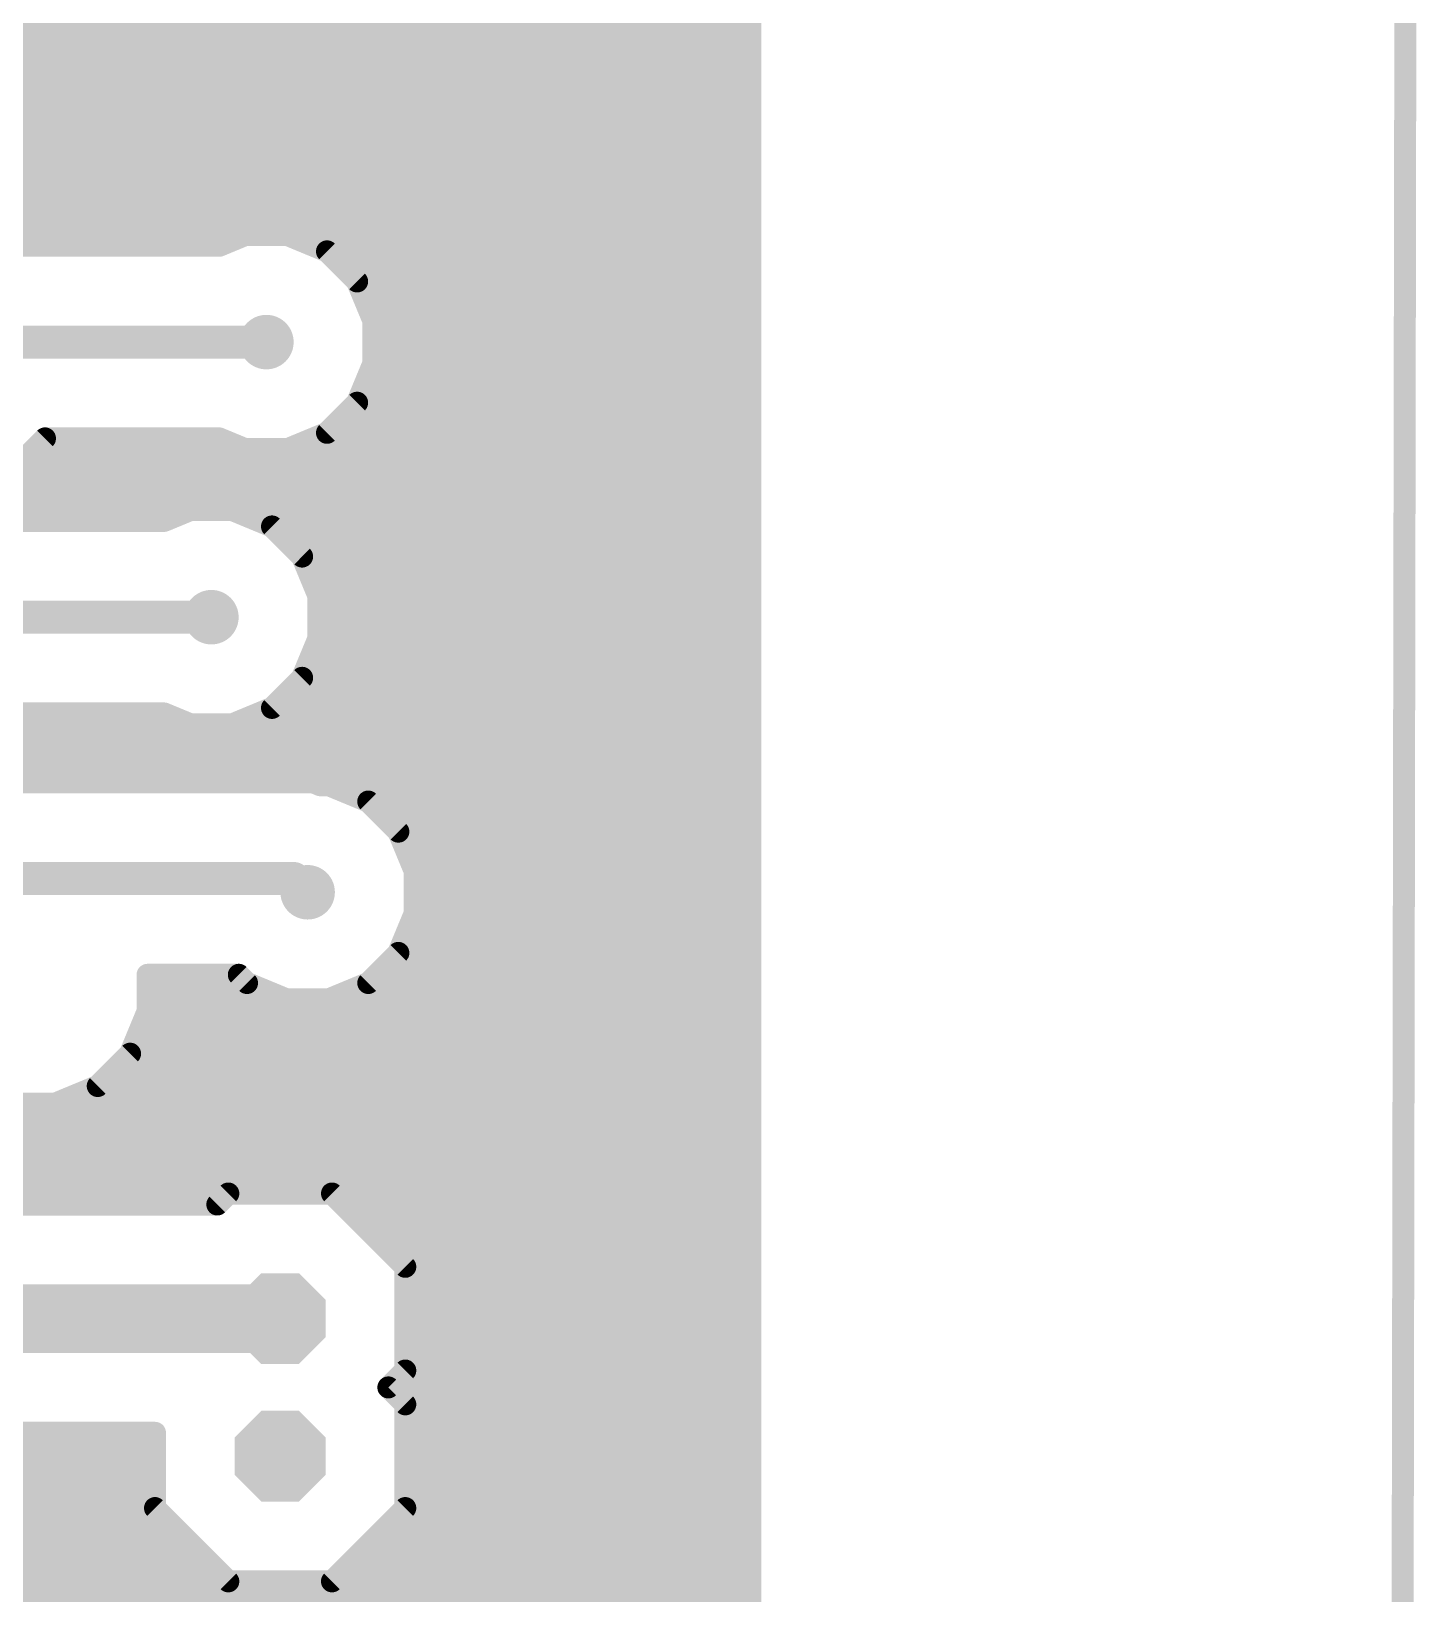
# Model space of a CAD drawing. Extents: x 0 to 141, y 0 to 150.
# Drawn here: x 115.04 to 140.67, y 94.49 to 123.34 of the extents above; entities that cross this region are included whole.
import ezdxf

# ---------------------------------------------------------------- set-up
doc = ezdxf.new("R2010")
doc.units = 0
for name, color, linetype in [('16', 175, 'CONTINUOUS'), ('17', 82, 'CONTINUOUS'), ('18', 82, 'CONTINUOUS'), ('47', 253, 'CONTINUOUS')]:
    doc.layers.add(name, color=color, linetype=linetype)

# ---------------------------------------------------------------- blocks, each defined once
blk = doc.blocks.new('OCTAGONP')
at = {"const_width": 0.5}
blk.add_lwpolyline([(-0.25, -0.1036), (-0.25, 0.1036), (-0.1036, 0.25), (0.1036, 0.25), (0.25, 0.1036), (0.25, -0.1036), (0.1036, -0.25), (-0.1036, -0.25), (-0.25, -0.1036), (-0.25, 0.1036)], dxfattribs=at)
blk = doc.blocks.new('ROUNDV')
at = {"const_width": 0.5}
blk.add_lwpolyline([(0, -0.25, 1), (0, 0.25, 1), (0, -0.25)], format="xyb", dxfattribs=at)

msp = doc.modelspace()

# ---------------------------------------------------------------- linework, layer by layer
at = {"layer": '16'}
for points, const_width in [([(128.3208, 130.7753), (128.3208, 87.8135)], 0.4064), ([(97.5612, 123.5456), (128.3208, 123.5456)], 0.4064), ([(97.5612, 123.1392), (128.3208, 123.1392)], 0.4064), ([(107.1755, 122.7328), (128.3208, 122.7328)], 0.4064), ([(107.7986, 122.3264), (128.3208, 122.3264)], 0.4064), ([(108.1444, 121.92), (128.3208, 121.92)], 0.4064), ([(108.3127, 121.5136), (128.3208, 121.5136)], 0.4064), ([(108.4024, 121.1072), (128.3208, 121.1072)], 0.4064), ([(108.4024, 120.7008), (128.3208, 120.7008)], 0.4064), ([(108.3127, 120.2944), (128.3208, 120.2944)], 0.4064), ([(108.204, 119.888), (128.3208, 119.888)], 0.4064), ([(118.9869, 119.5784), (118.5079, 119.38)], 0.4064), ([(119.7731, 119.5784), (118.9869, 119.5784)], 0.4064), ([(120.4995, 119.2775), (119.7731, 119.5784)], 0.4064), ([(108.204, 119.4816), (118.7532, 119.4816)], 0.4064), ([(118.5079, 119.38), (114.2003, 119.38)], 0.4064), ([(120.0068, 119.4816), (128.3208, 119.4816)], 0.4064), ([(121.0555, 118.7215), (120.4995, 119.2775)], 0.4064), ([(120.7018, 119.0752), (128.3208, 119.0752)], 0.4064), ([(121.3564, 117.9951), (121.0555, 118.7215)], 0.4064), ([(121.0774, 118.6688), (128.3208, 118.6688)], 0.4064), ([(121.2457, 118.2624), (128.3208, 118.2624)], 0.4064), ([(121.3564, 117.2089), (121.3564, 117.9951)], 0.4064), ([(121.3564, 117.856), (128.3208, 117.856)], 0.4064), ([(114.554, 117.602), (119.38, 117.602)], 0.6096), ([(121.3564, 117.4496), (128.3208, 117.4496)], 0.4064), ([(121.0555, 116.4825), (121.3564, 117.2089)], 0.4064), ([(121.2878, 117.0432), (128.3208, 117.0432)], 0.4064), ([(120.4995, 115.9265), (121.0555, 116.4825)], 0.4064), ([(121.1194, 116.6368), (128.3208, 116.6368)], 0.4064), ([(120.8035, 116.2304), (128.3208, 116.2304)], 0.4064), ([(113.8806, 114.4141), (115.2905, 115.824)], 0.4064), ([(115.2905, 115.824), (118.5079, 115.824)], 0.4064), ([(118.5079, 115.824), (118.9869, 115.6256)], 0.4064), ([(119.7731, 115.6256), (120.4995, 115.9265)], 0.4064), ([(120.2521, 115.824), (128.3208, 115.824)], 0.4064), ([(118.9869, 115.6256), (119.7731, 115.6256)], 0.4064), ([(114.8841, 115.4176), (128.3208, 115.4176)], 0.4064), ([(114.4777, 115.0112), (128.3208, 115.0112)], 0.4064), ([(114.0713, 114.6048), (128.3208, 114.6048)], 0.4064), ([(117.9709, 114.4984), (117.4919, 114.3)], 0.4064), ([(118.7571, 114.4984), (117.9709, 114.4984)], 0.4064), ([(119.4835, 114.1975), (118.7571, 114.4984)], 0.4064), ([(117.4919, 114.3), (114.1561, 114.3)], 0.4064), ([(119.4814, 114.1984), (128.3208, 114.1984)], 0.4064), ([(120.0395, 113.6415), (119.4835, 114.1975)], 0.4064), ([(119.889, 113.792), (128.3208, 113.792)], 0.4064), ([(120.3404, 112.9151), (120.0395, 113.6415)], 0.4064), ([(120.1455, 113.3856), (128.3208, 113.3856)], 0.4064), ([(120.3139, 112.9792), (128.3208, 112.9792)], 0.4064), ([(120.3404, 112.1289), (120.3404, 112.9151)], 0.4064), ([(113.284, 112.522), (118.364, 112.522)], 0.6096), ([(120.3404, 112.5728), (128.3208, 112.5728)], 0.4064), ([(120.0395, 111.4025), (120.3404, 112.1289)], 0.4064), ([(120.3404, 112.1664), (128.3208, 112.1664)], 0.4064), ([(120.1876, 111.76), (128.3208, 111.76)], 0.4064), ([(119.4835, 110.8465), (120.0395, 111.4025)], 0.4064), ([(119.9907, 111.3536), (128.3208, 111.3536)], 0.4064), ([(119.5843, 110.9472), (128.3208, 110.9472)], 0.4064), ([(114.1561, 110.744), (117.4919, 110.744)], 0.4064), ([(117.4919, 110.744), (117.9709, 110.5456)], 0.4064), ([(118.7571, 110.5456), (119.4835, 110.8465)], 0.4064), ([(103.6507, 110.5408), (128.3208, 110.5408)], 0.4064), ([(117.9709, 110.5456), (118.7571, 110.5456)], 0.4064), ([(104.0571, 110.1344), (128.3208, 110.1344)], 0.4064), ([(104.4635, 109.728), (128.3208, 109.728)], 0.4064), ([(120.2417, 109.474), (111.6603, 109.474)], 0.4064), ([(120.3759, 109.4184), (120.2417, 109.474)], 0.4064), ([(120.5351, 109.4184), (120.3759, 109.4184)], 0.4064), ([(121.2615, 109.1175), (120.5351, 109.4184)], 0.4064), ([(120.7688, 109.3216), (128.3208, 109.3216)], 0.4064), ([(121.8175, 108.5615), (121.2615, 109.1175)], 0.4064), ([(121.4638, 108.9152), (128.3208, 108.9152)], 0.4064), ([(122.1184, 107.8351), (121.8175, 108.5615)], 0.4064), ([(121.8394, 108.5088), (128.3208, 108.5088)], 0.4064), ([(122.0077, 108.1024), (128.3208, 108.1024)], 0.4064), ([(112.014, 107.696), (119.888, 107.696)], 0.6096), ([(119.888, 107.696), (120.142, 107.442)], 0.6096), ([(122.1184, 107.0489), (122.1184, 107.8351)], 0.4064), ([(122.1184, 107.696), (128.3208, 107.696)], 0.4064), ([(122.1184, 107.2896), (128.3208, 107.2896)], 0.4064), ([(121.8175, 106.3225), (122.1184, 107.0489)], 0.4064), ([(122.0498, 106.8832), (128.3208, 106.8832)], 0.4064), ([(121.2615, 105.7665), (121.8175, 106.3225)], 0.4064), ([(121.8814, 106.4768), (128.3208, 106.4768)], 0.4064), ([(121.5655, 106.0704), (128.3208, 106.0704)], 0.4064), ([(117.1852, 105.2417), (117.1852, 105.918)], 0.4064), ([(117.1852, 105.918), (118.871, 105.918)], 0.4064), ([(118.871, 105.918), (119.0225, 105.7665)], 0.4064), ([(119.0225, 105.7665), (119.7489, 105.4656)], 0.4064), ([(120.5351, 105.4656), (121.2615, 105.7665)], 0.4064), ([(117.1852, 105.664), (119.2699, 105.664)], 0.4064), ([(119.7489, 105.4656), (120.5351, 105.4656)], 0.4064), ([(121.0141, 105.664), (128.3208, 105.664)], 0.4064), ([(116.862, 104.4613), (117.1852, 105.2417)], 0.4064), ([(117.1852, 105.2576), (128.3208, 105.2576)], 0.4064), ([(117.0235, 104.8512), (128.3208, 104.8512)], 0.4064), ([(116.2647, 103.864), (116.862, 104.4613)], 0.4064), ([(116.8455, 104.4448), (128.3208, 104.4448)], 0.4064), ([(116.4391, 104.0384), (128.3208, 104.0384)], 0.4064), ([(115.4843, 103.5408), (116.2647, 103.864)], 0.4064), ([(114.6397, 103.5408), (115.4843, 103.5408)], 0.4064), ([(115.7045, 103.632), (128.3208, 103.632)], 0.4064), ([(108.1532, 103.2256), (128.3208, 103.2256)], 0.4064), ([(108.1532, 102.8192), (128.3208, 102.8192)], 0.4064), ([(108.1532, 102.4128), (128.3208, 102.4128)], 0.4064), ([(108.1532, 102.0064), (128.3208, 102.0064)], 0.4064), ([(118.4734, 101.6762), (112.1586, 101.6762)], 0.4064), ([(118.6766, 101.8794), (118.4734, 101.6762)], 0.4064), ([(120.5914, 101.8794), (118.6766, 101.8794)], 0.4064), ([(121.9454, 100.5254), (120.5914, 101.8794)], 0.4064), ([(120.8708, 101.6), (128.3208, 101.6)], 0.4064), ([(121.2772, 101.1936), (128.3208, 101.1936)], 0.4064), ([(121.6836, 100.7872), (128.3208, 100.7872)], 0.4064), ([(121.9454, 98.6106), (121.9454, 100.5254)], 0.4064), ([(121.9454, 100.3808), (128.3208, 100.3808)], 0.4064), ([(110.998, 99.568), (119.634, 99.568)], 1.27), ([(121.9454, 99.9744), (128.3208, 99.9744)], 0.4064), ([(121.9454, 99.568), (128.3208, 99.568)], 0.4064), ([(121.9454, 99.1616), (128.3208, 99.1616)], 0.4064), ([(121.6328, 98.298), (121.9454, 98.6106)], 0.4064), ([(121.9454, 98.7552), (128.3208, 98.7552)], 0.4064), ([(121.9454, 97.9854), (121.6328, 98.298)], 0.4064), ([(121.6836, 98.3488), (128.3208, 98.3488)], 0.4064), ([(121.9454, 96.0706), (121.9454, 97.9854)], 0.4064), ([(121.9454, 97.9424), (128.3208, 97.9424)], 0.4064), ([(113.3094, 97.4598), (117.3226, 97.4598)], 0.4064), ([(117.3226, 97.4598), (117.3226, 96.0706)], 0.4064), ([(121.9454, 97.536), (128.3208, 97.536)], 0.4064), ([(113.3094, 97.1296), (117.3226, 97.1296)], 0.4064), ([(121.9454, 97.1296), (128.3208, 97.1296)], 0.4064), ([(113.3094, 96.7232), (117.3226, 96.7232)], 0.4064), ([(121.9454, 96.7232), (128.3208, 96.7232)], 0.4064), ([(113.3094, 96.3168), (117.3226, 96.3168)], 0.4064), ([(121.9454, 96.3168), (128.3208, 96.3168)], 0.4064), ([(113.1492, 95.9104), (117.4828, 95.9104)], 0.4064), ([(117.3226, 96.0706), (118.6766, 94.7166)], 0.4064), ([(120.5914, 94.7166), (121.9454, 96.0706)], 0.4064), ([(121.7852, 95.9104), (128.3208, 95.9104)], 0.4064), ([(112.7428, 95.504), (117.8892, 95.504)], 0.4064), ([(121.3788, 95.504), (128.3208, 95.504)], 0.4064), ([(112.3364, 95.0976), (118.2956, 95.0976)], 0.4064), ([(120.9724, 95.0976), (128.3208, 95.0976)], 0.4064), ([(108.1532, 94.6912), (128.3208, 94.6912)], 0.4064), ([(118.6766, 94.7166), (120.5914, 94.7166)], 0.4064), ([(108.1532, 94.2848), (128.3208, 94.2848)], 0.4064)]:
    msp.add_lwpolyline(points, dxfattribs=dict(at, const_width=const_width))
for points, const_width in [([(128.3208, 123.0376, 1), (128.3208, 123.2408)], 0.2032), ([(128.3208, 122.6312, 1), (128.3208, 122.8344)], 0.2032), ([(128.3208, 122.2248, 1), (128.3208, 122.428)], 0.2032), ([(128.3208, 121.8184, 1), (128.3208, 122.0216)], 0.2032), ([(128.3208, 121.412, 1), (128.3208, 121.6152)], 0.2032), ([(128.3208, 121.0056, 1), (128.3208, 121.2088)], 0.2032), ([(128.3208, 120.5992, 1), (128.3208, 120.8024)], 0.2032), ([(128.3208, 120.1928, 1), (128.3208, 120.396)], 0.2032), ([(128.3208, 119.7864, 1), (128.3208, 119.9896)], 0.2032), ([(118.9869, 119.68, 1), (118.9869, 119.4768)], 0.2032), ([(119.0257, 119.4845, 1), (118.948, 119.6723)], 0.2032), ([(119.812, 119.6723, 1), (119.7343, 119.4845)], 0.2032), ([(119.7731, 119.4768, 1), (119.7731, 119.68)], 0.2032), ([(118.469, 119.4739, 1), (118.5468, 119.2861)], 0.2032), ([(118.5079, 119.2784, 1), (118.5079, 119.4816)], 0.2032), ([(118.7532, 119.38, 1), (118.7532, 119.5832)], 0.2032), ([(120.0068, 119.5832, 1), (120.0068, 119.38)], 0.2032), ([(120.5714, 119.3494, 1), (120.4277, 119.2057)], 0.2032), ([(120.4607, 119.1836, 1), (120.5384, 119.3714)], 0.2032), ([(128.3208, 119.38, 1), (128.3208, 119.5832)], 0.2032), ([(120.7018, 119.1768, 1), (120.7018, 118.9736)], 0.2032), ([(128.3208, 118.9736, 1), (128.3208, 119.1768)], 0.2032), ([(121.1494, 118.7604, 1), (120.9616, 118.6827)], 0.2032), ([(120.9837, 118.6497, 1), (121.1274, 118.7934)], 0.2032), ([(121.0774, 118.7704, 1), (121.0774, 118.5672)], 0.2032), ([(128.3208, 118.5672, 1), (128.3208, 118.7704)], 0.2032), ([(121.2457, 118.364, 1), (121.2457, 118.1608)], 0.2032), ([(128.3208, 118.1608, 1), (128.3208, 118.364)], 0.2032), ([(121.458, 117.9951, 1), (121.2548, 117.9951)], 0.2032), ([(121.3564, 117.9576, 1), (121.3564, 117.7544)], 0.2032), ([(121.2625, 117.9563, 1), (121.4503, 118.034)], 0.2032), ([(128.3208, 117.7544, 1), (128.3208, 117.9576)], 0.2032), ([(119.38, 117.4496, 1), (119.38, 117.7544)], 0.3048), ([(121.3564, 117.5512, 1), (121.3564, 117.348)], 0.2032), ([(128.3208, 117.348, 1), (128.3208, 117.5512)], 0.2032), ([(121.2878, 117.1448, 1), (121.2878, 116.9416)], 0.2032), ([(121.2548, 117.2089, 1), (121.458, 117.2089)], 0.2032), ([(121.4503, 117.17, 1), (121.2625, 117.2477)], 0.2032), ([(128.3208, 116.9416, 1), (128.3208, 117.1448)], 0.2032), ([(120.9616, 116.5213, 1), (121.1494, 116.4436)], 0.2032), ([(121.1274, 116.4106, 1), (120.9837, 116.5543)], 0.2032), ([(121.1194, 116.7384, 1), (121.1194, 116.5352)], 0.2032), ([(128.3208, 116.5352, 1), (128.3208, 116.7384)], 0.2032), ([(120.8035, 116.332, 1), (120.8035, 116.1288)], 0.2032), ([(128.3208, 116.1288, 1), (128.3208, 116.332)], 0.2032), ([(115.2905, 115.9256, 1), (115.2905, 115.7224)], 0.2032), ([(115.3623, 115.7522, 1), (115.2186, 115.8958)], 0.2032), ([(118.5468, 115.9179, 1), (118.469, 115.7301)], 0.2032), ([(118.5079, 115.7224, 1), (118.5079, 115.9256)], 0.2032), ([(120.2521, 115.9256, 1), (120.2521, 115.7224)], 0.2032), ([(120.4277, 115.9983, 1), (120.5714, 115.8546)], 0.2032), ([(120.5384, 115.8326, 1), (120.4607, 116.0204)], 0.2032), ([(128.3208, 115.7224, 1), (128.3208, 115.9256)], 0.2032), ([(118.9869, 115.7272, 1), (118.9869, 115.524)], 0.2032), ([(118.948, 115.5317, 1), (119.0257, 115.7195)], 0.2032), ([(119.7343, 115.7195, 1), (119.812, 115.5317)], 0.2032), ([(119.7731, 115.524, 1), (119.7731, 115.7272)], 0.2032), ([(128.3208, 115.316, 1), (128.3208, 115.5192)], 0.2032), ([(128.3208, 114.9096, 1), (128.3208, 115.1128)], 0.2032), ([(117.9709, 114.6, 1), (117.9709, 114.3968)], 0.2032), ([(118.0097, 114.4045, 1), (117.932, 114.5923)], 0.2032), ([(118.796, 114.5923, 1), (118.7183, 114.4045)], 0.2032), ([(118.7571, 114.3968, 1), (118.7571, 114.6)], 0.2032), ([(128.3208, 114.5032, 1), (128.3208, 114.7064)], 0.2032), ([(117.453, 114.3939, 1), (117.5308, 114.2061)], 0.2032), ([(117.4919, 114.1984, 1), (117.4919, 114.4016)], 0.2032), ([(119.4814, 114.3, 1), (119.4814, 114.0968)], 0.2032), ([(119.5554, 114.2694, 1), (119.4117, 114.1257)], 0.2032), ([(119.4447, 114.1036, 1), (119.5224, 114.2914)], 0.2032), ([(128.3208, 114.0968, 1), (128.3208, 114.3)], 0.2032), ([(119.889, 113.8936, 1), (119.889, 113.6904)], 0.2032), ([(128.3208, 113.6904, 1), (128.3208, 113.8936)], 0.2032), ([(120.1334, 113.6804, 1), (119.9456, 113.6027)], 0.2032), ([(119.9677, 113.5697, 1), (120.1114, 113.7134)], 0.2032), ([(120.1455, 113.4872, 1), (120.1455, 113.284)], 0.2032), ([(128.3208, 113.284, 1), (128.3208, 113.4872)], 0.2032), ([(120.3139, 113.0808, 1), (120.3139, 112.8776)], 0.2032), ([(120.442, 112.9151, 1), (120.2388, 112.9151)], 0.2032), ([(128.3208, 112.8776, 1), (128.3208, 113.0808)], 0.2032), ([(118.364, 112.3696, 1), (118.364, 112.6744)], 0.3048), ([(120.2465, 112.8763, 1), (120.4343, 112.954)], 0.2032), ([(120.3404, 112.6744, 1), (120.3404, 112.4712)], 0.2032), ([(128.3208, 112.4712, 1), (128.3208, 112.6744)], 0.2032), ([(120.3404, 112.268, 1), (120.3404, 112.0648)], 0.2032), ([(120.4343, 112.09, 1), (120.2465, 112.1677)], 0.2032), ([(128.3208, 112.0648, 1), (128.3208, 112.268)], 0.2032), ([(120.1876, 111.8616, 1), (120.1876, 111.6584)], 0.2032), ([(120.2388, 112.1289, 1), (120.442, 112.1289)], 0.2032), ([(128.3208, 111.6584, 1), (128.3208, 111.8616)], 0.2032), ([(119.9907, 111.4552, 1), (119.9907, 111.252)], 0.2032), ([(119.9456, 111.4413, 1), (120.1334, 111.3636)], 0.2032), ([(120.1114, 111.3306, 1), (119.9677, 111.4743)], 0.2032), ([(128.3208, 111.252, 1), (128.3208, 111.4552)], 0.2032), ([(119.5843, 111.0488, 1), (119.5843, 110.8456)], 0.2032), ([(128.3208, 110.8456, 1), (128.3208, 111.0488)], 0.2032), ([(117.5308, 110.8379, 1), (117.453, 110.6501)], 0.2032), ([(117.4919, 110.6424, 1), (117.4919, 110.8456)], 0.2032), ([(119.4117, 110.9183, 1), (119.5554, 110.7746)], 0.2032), ([(119.5224, 110.7526, 1), (119.4447, 110.9404)], 0.2032), ([(117.9709, 110.6472, 1), (117.9709, 110.444)], 0.2032), ([(117.932, 110.4517, 1), (118.0097, 110.6395)], 0.2032), ([(118.7183, 110.6395, 1), (118.796, 110.4517)], 0.2032), ([(118.7571, 110.444, 1), (118.7571, 110.6472)], 0.2032), ([(128.3208, 110.4392, 1), (128.3208, 110.6424)], 0.2032), ([(128.3208, 110.0328, 1), (128.3208, 110.236)], 0.2032), ([(120.2805, 109.5679, 1), (120.2028, 109.3801)], 0.2032), ([(120.2417, 109.3724, 1), (120.2417, 109.5756)], 0.2032), ([(128.3208, 109.6264, 1), (128.3208, 109.8296)], 0.2032), ([(120.3759, 109.52, 1), (120.3759, 109.3168)], 0.2032), ([(120.337, 109.3245, 1), (120.4148, 109.5123)], 0.2032), ([(120.574, 109.5123, 1), (120.4963, 109.3245)], 0.2032), ([(120.5351, 109.3168, 1), (120.5351, 109.52)], 0.2032), ([(120.7688, 109.4232, 1), (120.7688, 109.22)], 0.2032), ([(128.3208, 109.22, 1), (128.3208, 109.4232)], 0.2032), ([(121.3334, 109.1894, 1), (121.1897, 109.0457)], 0.2032), ([(121.2227, 109.0236, 1), (121.3004, 109.2114)], 0.2032), ([(121.4638, 109.0168, 1), (121.4638, 108.8136)], 0.2032), ([(128.3208, 108.8136, 1), (128.3208, 109.0168)], 0.2032), ([(121.9114, 108.6004, 1), (121.7236, 108.5227)], 0.2032), ([(121.8394, 108.6104, 1), (121.8394, 108.4072)], 0.2032), ([(121.7457, 108.4897, 1), (121.8894, 108.6334)], 0.2032), ([(128.3208, 108.4072, 1), (128.3208, 108.6104)], 0.2032), ([(122.0077, 108.204, 1), (122.0077, 108.0008)], 0.2032), ([(128.3208, 108.0008, 1), (128.3208, 108.204)], 0.2032), ([(119.9958, 107.8038, 1), (119.7802, 107.5882)], 0.3048), ([(119.888, 107.5436, 1), (119.888, 107.8484)], 0.3048), ([(122.22, 107.8351, 1), (122.0168, 107.8351)], 0.2032), ([(122.0245, 107.7963, 1), (122.2123, 107.874)], 0.2032), ([(120.0342, 107.3342, 1), (120.2498, 107.5498)], 0.3048), ([(122.1184, 107.7976, 1), (122.1184, 107.5944)], 0.2032), ([(128.3208, 107.5944, 1), (128.3208, 107.7976)], 0.2032), ([(122.1184, 107.3912, 1), (122.1184, 107.188)], 0.2032), ([(128.3208, 107.188, 1), (128.3208, 107.3912)], 0.2032), ([(122.0498, 106.9848, 1), (122.0498, 106.7816)], 0.2032), ([(122.0168, 107.0489, 1), (122.22, 107.0489)], 0.2032), ([(122.2123, 107.01, 1), (122.0245, 107.0877)], 0.2032), ([(128.3208, 106.7816, 1), (128.3208, 106.9848)], 0.2032), ([(121.8894, 106.2506, 1), (121.7457, 106.3943)], 0.2032), ([(121.8814, 106.5784, 1), (121.8814, 106.3752)], 0.2032), ([(128.3208, 106.3752, 1), (128.3208, 106.5784)], 0.2032), ([(121.5655, 106.172, 1), (121.5655, 105.9688)], 0.2032), ([(121.7236, 106.3613, 1), (121.9114, 106.2836)], 0.2032), ([(128.3208, 105.9688, 1), (128.3208, 106.172)], 0.2032), ([(117.2868, 105.918, 1), (117.0836, 105.918)], 0.2032), ([(117.1852, 106.0196, 1), (117.1852, 105.8164)], 0.2032), ([(118.9428, 105.9898, 1), (118.7991, 105.8462)], 0.2032), ([(118.871, 105.8164, 1), (118.871, 106.0196)], 0.2032), ([(119.0613, 105.8604, 1), (118.9836, 105.6726)], 0.2032), ([(118.9506, 105.6946, 1), (119.0943, 105.8383)], 0.2032), ([(121.1897, 105.8383, 1), (121.3334, 105.6946)], 0.2032), ([(121.3004, 105.6726, 1), (121.2227, 105.8604)], 0.2032), ([(117.1852, 105.7656, 1), (117.1852, 105.5624)], 0.2032), ([(119.2699, 105.5624, 1), (119.2699, 105.7656)], 0.2032), ([(119.7489, 105.5672, 1), (119.7489, 105.364)], 0.2032), ([(119.71, 105.3717, 1), (119.7877, 105.5595)], 0.2032), ([(120.4963, 105.5595, 1), (120.574, 105.3717)], 0.2032), ([(120.5351, 105.364, 1), (120.5351, 105.5672)], 0.2032), ([(121.0141, 105.7656, 1), (121.0141, 105.5624)], 0.2032), ([(128.3208, 105.5624, 1), (128.3208, 105.7656)], 0.2032), ([(117.1852, 105.3592, 1), (117.1852, 105.156)], 0.2032), ([(117.0836, 105.2417, 1), (117.2868, 105.2417)], 0.2032), ([(117.2791, 105.2028, 1), (117.0913, 105.2805)], 0.2032), ([(128.3208, 105.156, 1), (128.3208, 105.3592)], 0.2032), ([(117.0235, 104.9528, 1), (117.0235, 104.7496)], 0.2032), ([(128.3208, 104.7496, 1), (128.3208, 104.9528)], 0.2032), ([(116.8455, 104.5464, 1), (116.8455, 104.3432)], 0.2032), ([(116.7681, 104.5002, 1), (116.9558, 104.4224)], 0.2032), ([(116.9338, 104.3895, 1), (116.7901, 104.5331)], 0.2032), ([(128.3208, 104.3432, 1), (128.3208, 104.5464)], 0.2032), ([(116.4391, 104.14, 1), (116.4391, 103.9368)], 0.2032), ([(128.3208, 103.9368, 1), (128.3208, 104.14)], 0.2032), ([(116.1929, 103.9359, 1), (116.3365, 103.7922)], 0.2032), ([(116.3036, 103.7702, 1), (116.2258, 103.9579)], 0.2032), ([(115.4455, 103.6347, 1), (115.5232, 103.4469)], 0.2032), ([(115.4843, 103.4392, 1), (115.4843, 103.6424)], 0.2032), ([(115.7045, 103.7336, 1), (115.7045, 103.5304)], 0.2032), ([(128.3208, 103.5304, 1), (128.3208, 103.7336)], 0.2032), ([(128.3208, 103.124, 1), (128.3208, 103.3272)], 0.2032), ([(128.3208, 102.7176, 1), (128.3208, 102.9208)], 0.2032), ([(128.3208, 102.3112, 1), (128.3208, 102.5144)], 0.2032), ([(128.3208, 101.9048, 1), (128.3208, 102.108)], 0.2032), ([(118.4734, 101.5746, 1), (118.4734, 101.7778)], 0.2032), ([(118.6766, 101.981, 1), (118.6766, 101.7778)], 0.2032), ([(118.7484, 101.8076, 1), (118.6047, 101.9512)], 0.2032), ([(120.6633, 101.9512, 1), (120.5196, 101.8076)], 0.2032), ([(120.5914, 101.7778, 1), (120.5914, 101.981)], 0.2032), ([(118.4015, 101.748, 1), (118.5452, 101.6044)], 0.2032), ([(120.8708, 101.7016, 1), (120.8708, 101.4984)], 0.2032), ([(128.3208, 101.4984, 1), (128.3208, 101.7016)], 0.2032), ([(121.2772, 101.2952, 1), (121.2772, 101.092)], 0.2032), ([(128.3208, 101.092, 1), (128.3208, 101.2952)], 0.2032), ([(121.6836, 100.8888, 1), (121.6836, 100.6856)], 0.2032), ([(128.3208, 100.6856, 1), (128.3208, 100.8888)], 0.2032), ([(122.047, 100.5254, 1), (121.8438, 100.5254)], 0.2032), ([(121.9454, 100.4824, 1), (121.9454, 100.2792)], 0.2032), ([(121.8736, 100.4536, 1), (122.0172, 100.5973)], 0.2032), ([(128.3208, 100.2792, 1), (128.3208, 100.4824)], 0.2032), ([(119.634, 99.2505, 1), (119.634, 99.8855)], 0.635), ([(121.9454, 100.076, 1), (121.9454, 99.8728)], 0.2032), ([(128.3208, 99.8728, 1), (128.3208, 100.076)], 0.2032), ([(121.9454, 99.6696, 1), (121.9454, 99.4664)], 0.2032), ([(128.3208, 99.4664, 1), (128.3208, 99.6696)], 0.2032), ([(121.9454, 99.2632, 1), (121.9454, 99.06)], 0.2032), ([(128.3208, 99.06, 1), (128.3208, 99.2632)], 0.2032), ([(121.9454, 98.8568, 1), (121.9454, 98.6536)], 0.2032), ([(121.8438, 98.6106, 1), (122.047, 98.6106)], 0.2032), ([(122.0172, 98.5387, 1), (121.8736, 98.6824)], 0.2032), ([(128.3208, 98.6536, 1), (128.3208, 98.8568)], 0.2032), ([(121.7046, 98.3698, 1), (121.561, 98.2262)], 0.2032), ([(121.561, 98.3698, 1), (121.7046, 98.2262)], 0.2032), ([(121.6836, 98.4504, 1), (121.6836, 98.2472)], 0.2032), ([(128.3208, 98.2472, 1), (128.3208, 98.4504)], 0.2032), ([(122.047, 97.9854, 1), (121.8438, 97.9854)], 0.2032), ([(121.9454, 98.044, 1), (121.9454, 97.8408)], 0.2032), ([(121.8736, 97.9136, 1), (122.0172, 98.0573)], 0.2032), ([(128.3208, 97.8408, 1), (128.3208, 98.044)], 0.2032), ([(117.4242, 97.4598, 1), (117.221, 97.4598)], 0.2032), ([(117.3226, 97.3582, 1), (117.3226, 97.5614)], 0.2032), ([(121.9454, 97.6376, 1), (121.9454, 97.4344)], 0.2032), ([(128.3208, 97.4344, 1), (128.3208, 97.6376)], 0.2032), ([(117.3226, 97.028, 1), (117.3226, 97.2312)], 0.2032), ([(121.9454, 97.2312, 1), (121.9454, 97.028)], 0.2032), ([(128.3208, 97.028, 1), (128.3208, 97.2312)], 0.2032), ([(117.3226, 96.6216, 1), (117.3226, 96.8248)], 0.2032), ([(121.9454, 96.8248, 1), (121.9454, 96.6216)], 0.2032), ([(128.3208, 96.6216, 1), (128.3208, 96.8248)], 0.2032), ([(117.3226, 96.2152, 1), (117.3226, 96.4184)], 0.2032), ([(121.9454, 96.4184, 1), (121.9454, 96.2152)], 0.2032), ([(128.3208, 96.2152, 1), (128.3208, 96.4184)], 0.2032), ([(117.3944, 96.1424, 1), (117.2508, 95.9987)], 0.2032), ([(117.221, 96.0706, 1), (117.4242, 96.0706)], 0.2032), ([(117.4828, 95.8088, 1), (117.4828, 96.012)], 0.2032), ([(121.7852, 96.012, 1), (121.7852, 95.8088)], 0.2032), ([(121.8438, 96.0706, 1), (122.047, 96.0706)], 0.2032), ([(122.0172, 95.9987, 1), (121.8736, 96.1424)], 0.2032), ([(128.3208, 95.8088, 1), (128.3208, 96.012)], 0.2032), ([(117.8892, 95.4024, 1), (117.8892, 95.6056)], 0.2032), ([(121.3788, 95.6056, 1), (121.3788, 95.4024)], 0.2032), ([(128.3208, 95.4024, 1), (128.3208, 95.6056)], 0.2032), ([(118.2956, 94.996, 1), (118.2956, 95.1992)], 0.2032), ([(120.9724, 95.1992, 1), (120.9724, 94.996)], 0.2032), ([(128.3208, 94.996, 1), (128.3208, 95.1992)], 0.2032), ([(118.6766, 94.8182, 1), (118.6766, 94.615)], 0.2032), ([(118.6047, 94.6448, 1), (118.7484, 94.7884)], 0.2032), ([(120.5196, 94.7884, 1), (120.6633, 94.6448)], 0.2032), ([(120.5914, 94.615, 1), (120.5914, 94.8182)], 0.2032), ([(128.3208, 94.5896, 1), (128.3208, 94.7928)], 0.2032)]:
    msp.add_lwpolyline(points, format="xyb", dxfattribs=dict(at, const_width=const_width))
at = {"layer": '47', "const_width": 0.4064}
msp.add_lwpolyline([(140.462, 149.86), (140.208, 0.254)], dxfattribs=at)

# ---------------------------------------------------------------- block references
at = {"layer": '17', "xscale": 1.6764, "yscale": 1.6764, "rotation": 270}
for p in [(119.634, 99.568), (119.634, 97.028)]:
    msp.add_blockref('OCTAGONP', p, dxfattribs=at)
at = {"layer": '18', "xscale": 1.0064, "yscale": 1.0064}
for p in [(119.38, 117.602), (118.364, 112.522), (120.142, 107.442)]:
    msp.add_blockref('ROUNDV', p, dxfattribs=at)

doc.saveas('drawing.dxf')
